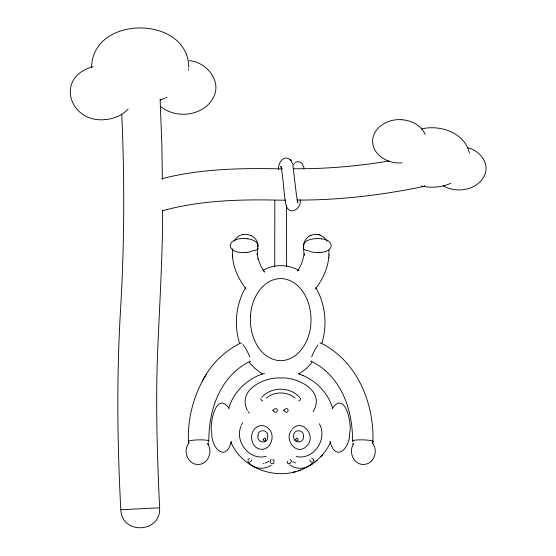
<?xml version="1.0" encoding="UTF-8"?>
<svg xmlns="http://www.w3.org/2000/svg" width="556" height="556" viewBox="0 0 556 556"><rect width="100%" height="100%" fill="white"/><g stroke="black" fill="none" stroke-linecap="round" stroke-linejoin="round"><path stroke-width="0.83" d="M208.813 440.991C208.715 409.028 220.357 375.912 250.332 361.143A10.265 1.8 62.3 0 1 250.207 361.178M162.644 210.265C162.644 259.478 159.28 308.601 157.404 357.765C155.666 407.777 157.327 457.831 159.621 507.795C161.303 533.037 121.569 535.053 120.812 509.734C117.205 442.048 116.531 374.181 120.735 306.502C124.454 242.43 124.579 178.198 121.778 114.084M245.96 288.772C237.301 277.555 231.046 263.141 232.707 248.74M303.402 247.038C303.235 242.298 306.022 237.607 310.304 235.556M188.776 67.318C188.011 14.838 92.365 14.838 91.601 67.318M315.433 288.772C323.898 277.882 329.882 263.996 328.853 249.998M328.888 257.484L328.916 256.99M304.257 253.877L304.167 255.19L303.5 248.303M329.034 255.037L329.062 254.578M274.81 200.264L274.747 266.845M372.854 443.452C374.807 404.372 357.376 360.768 320.59 342.955M188.463 70.181L188.63 69.027M304.201 254.697L301.651 263.586L297.655 271.161M278.438 169.559C277.785 163.235 283.852 154.095 290.392 159.871M300.191 199.757C301.644 209.195 288.939 216.597 286.02 204.782C283.4 192.07 283.623 178.921 280.884 166.237L281.385 167.537M257.859 248.476L257.164 254.342L257.136 253.877L258.248 259.471L258.095 258.95L260.806 265.997L264.413 272.092L264.058 271.648M321.896 343.212C327.435 324.933 325.601 304.243 315.794 287.716M208.132 444.876L208.674 442.951M231.379 441.311C225.882 463.009 211.217 448.08 211.808 433.388C208.98 424.916 216.096 389.825 229.141 408.41M257.762 246.864C258.978 241.533 251.819 239.393 247.816 238.83M228.738 408.173C233.694 391.417 247.879 378.108 264.566 373.319M241.144 425.833C234.222 441.297 249.345 461.035 266.178 456.288M247.726 460.014L249.387 458.464M330.577 441.985C325.343 454.113 315.148 463.836 303.062 469.035M241.561 424.791L242.569 422.755M240.699 343.038C226.507 350.113 214.241 361.011 206.061 374.633C193.516 395.107 187.136 419.46 188.533 443.452M234.465 241.109C239.56 229.19 259.11 234.201 257.991 247.038M332.245 408.41C345.297 389.825 352.414 424.916 349.585 433.388C350.169 448.08 335.504 463.009 330.014 441.311M206.2 374.397L202.328 381.103M245.599 287.716C235.793 304.243 233.958 324.933 239.49 343.212M353.776 443.841C347.799 451.778 354.005 465.567 364.444 464.399C374.41 463.53 378.615 449.936 372.207 442.798M313.042 411.753C325.962 391.424 297.87 376.697 280.697 377.99C264.065 376.996 236.981 390.013 247.406 410.307M291.636 429.941C283.199 440.088 297.641 457.206 307.239 445.391C316.496 435.939 302.033 417.917 292.352 429.023M189.179 442.798C182.438 450.214 187.483 464.573 198.012 464.455C208.257 464.573 213.441 450.846 207.242 443.306M312.027 362.449L306.815 368.162L299.045 373.979M320.819 456.678L322.633 454.662M128.102 109.08C122.306 115.349 113.945 118.859 105.515 119.54M261.8 397.345C271.481 386.462 289.912 386.462 299.594 397.345M311.784 463.565C305.974 469.438 296.195 469.778 289.69 464.865M266.414 398.2C273.691 391.215 287.702 391.215 294.979 398.2M314.745 462.161L316.864 460.431M310.255 465.275L312.541 463.773M269 461.237L265.344 463.065M271.265 465.163C264.698 469.862 255.093 469.236 249.415 463.391M295.166 162.512C297.46 161.15 300.692 161.713 302.394 163.763M263.03 270.306C273.969 263.94 288.216 264.135 299.045 270.675M165.396 97.967L166.8 97.293M310.7 235.376L314.293 234.347L317.678 234.403M309.921 235.744L311.012 235.223M450.77 183.299C442.722 186.906 433.624 187.977 424.916 186.698M164.687 98.308L160.323 100.066M258.477 426.174C249.074 429.878 249.324 445.627 258.957 448.866C269.862 452.209 276.235 436.258 269.041 429.023M230.803 441.985C242.075 468.951 276.867 481.058 303.062 469.035M298.079 470.911L300.581 470.035M251.639 251.465L247.816 252.341M258.957 426C262.349 424.826 266.255 426 268.659 428.6M93.137 66.748C54.37 76.533 69.312 123.807 105.508 119.54M293.04 472.28L295.563 471.662M161.761 178.726C200.584 168.663 240.963 168.051 280.815 168.85L282.504 168.836M162.255 210.814C200.737 200.16 240.922 199.229 280.578 200.188L285.701 200.153M263.266 463.614L263.968 463.468M421.392 128.971C440.025 124.377 464.719 132.634 469.41 153.039M424.478 186.295C382.514 195.045 339.702 200.264 296.8 200.07M242.875 234.549L243.299 234.472M321.312 252.341C334.399 251.52 334.399 239.65 321.312 238.83M389.047 161.011C357.487 166.23 325.503 169.031 293.505 168.753M247.809 252.341L245.21 252.584M321.305 252.341L318.706 252.584M120.756 509.741L159.621 507.795M402.009 162.818C388.998 164.222 372.805 155.736 372.569 141.287C372.805 126.837 388.998 118.352 402.009 119.755M245.196 252.584C225.298 253.744 225.298 237.426 245.196 238.587M318.692 252.584L313.584 252.341L309.755 251.465M318.692 238.587C313.577 238.427 302.749 239.587 303.625 246.864M318.706 238.587L321.305 238.83M245.21 238.587L247.809 238.83M402.016 119.755C411.419 120.388 421.274 125.357 425.173 134.33M296.216 456.511C313.765 460.507 327.977 438.927 319.352 423.769M318.095 234.472L319.241 234.743M317.337 234.347L318.518 234.549M189.325 60.673C206.227 62.057 221.976 80.557 213.567 97.189C204.101 116.121 176.106 119.491 160.496 106.349M311.777 458.422L313.216 459.193L313.737 460.444M421.378 186.024L423.151 186.392M467.728 147.84C479.515 150.273 490.058 163.221 484.617 175.265C477.639 190.291 456.594 193.731 443.104 185.767M319.783 234.91L323.919 237.252L326.921 241.109M318.901 234.639L320.18 235.035M298.079 373.695L303.062 375.571M295.604 462.912L295.278 462.766M272.815 459.624L273.246 459.826M303.062 375.571C316.99 381.513 328.304 393.585 332.641 408.173M251.09 235.556L251.472 235.744M294.652 462.495L292.831 461.515M310.957 361.059C340.974 375.849 352.692 408.959 352.573 440.977M262.349 373.979L254.578 368.162L249.359 362.449M273.496 460.007L274.073 460.729M290.99 160.552L292.505 163.742M290.183 159.648L291.191 160.774M248.33 411.753L249.352 413.115M297.564 202.009L297.418 201.682L297.794 202.655L296.654 196.664L292.859 165.069M352.719 442.951L353.255 444.876M424.277 185.37L424.485 186.336M313.744 460.563L313.723 460.243M232.332 254.578L232.359 255.037M232.477 256.99L232.505 257.484M160.114 99.239L161.838 144.087L162.366 179.38M286.548 205.331L286.639 266.838M293.012 164.84A5.942 4.747 9 0 1 294.444 163.679M302.172 164.569A5.942 4.747 9 0 1 303.847 168.711M311.186 361.178A10.265 1.8 -62.3 0 1 311.054 361.143M311.687 356.827A10.265 1.8 -62.3 0 1 318.067 345.026M319.943 343.087A10.265 1.8 -62.3 0 1 320.138 342.982M353.22 441.45A10.265 1.348 1.4 0 1 362.109 439.852A10.265 1.348 1.4 0 1 372.867 441.749M241.255 342.982A10.265 1.8 62.3 0 1 241.665 343.233M243.014 344.63A10.265 1.8 62.3 0 1 249.707 356.827M188.706 441.839A10.265 1.348 -1.4 0 1 198.923 439.859A10.265 1.348 -1.4 0 1 208.173 441.45M257.769 247.601A12.427 3.948 7.8 0 1 252.229 250.839M309.157 250.839A12.427 3.948 -7.8 0 1 303.778 247.302M273.816 461.605A2.273 1.612 49 0 1 272.85 463.753A2.273 1.612 49 0 1 270.32 461.987A2.273 1.612 49 0 1 271.168 459.756M251.68 459.923A2.273 1.133 -43 0 1 249.262 462.349A2.273 1.133 -43 0 1 248.282 460.938M289.975 459.736A2.273 1.612 -49 0 1 291.108 461.897A2.273 1.612 -49 0 1 288.46 463.746A2.273 1.612 -49 0 1 287.702 461.327M313.313 461.529A2.273 1.133 43 0 1 311.812 462.231A2.273 1.133 43 0 1 309.706 459.923M300.296 398.235A1.89 0.987 -39.5 0 1 300.448 399.493A1.89 0.987 -39.5 0 1 298.808 400.897M262.696 400.932A1.89 0.987 39.5 0 1 260.764 398.589M303.388 436.196C304.403 443.591 293.04 444.035 293.665 436.516C292.644 429.107 304.035 428.662 303.388 436.196M250.554 315.933C249.067 333.996 258.026 357.313 277.979 360.531C297.814 362.484 310.373 340.71 310.839 323.314C312.326 305.251 303.368 281.934 283.414 278.716C263.579 276.763 251.02 298.537 250.554 315.933M258.019 435.821C256.483 443.153 267.957 444.459 267.707 436.884C269.243 429.552 257.762 428.245 258.019 435.821M263.141 439.476C265.956 444.953 266.901 434.583 263.141 439.476M295.563 439.476C298.384 444.953 299.323 434.583 295.563 439.476M272.871 410.265C278.021 417.014 279.487 404.247 272.871 410.265M283.678 410.265C288.835 417.014 290.295 404.247 283.678 410.265"/></g></svg>
